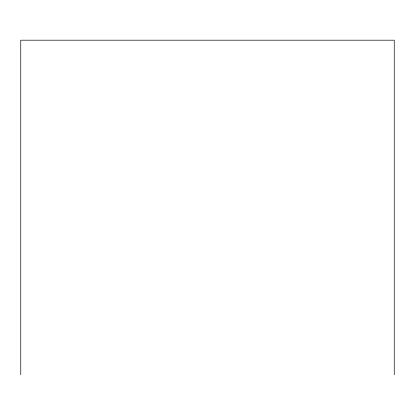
<?xml version="1.0" encoding="UTF-8"?>
<svg xmlns="http://www.w3.org/2000/svg" width="415" height="415" viewBox="0 0 415 415"><rect width="100%" height="100%" fill="white"/><g stroke="black" fill="none" stroke-linecap="round" stroke-linejoin="round"><path stroke-width="0.62" d="M394.25 374.807L394.25 40.193L20.75 40.193L20.75 374.807"/></g></svg>
